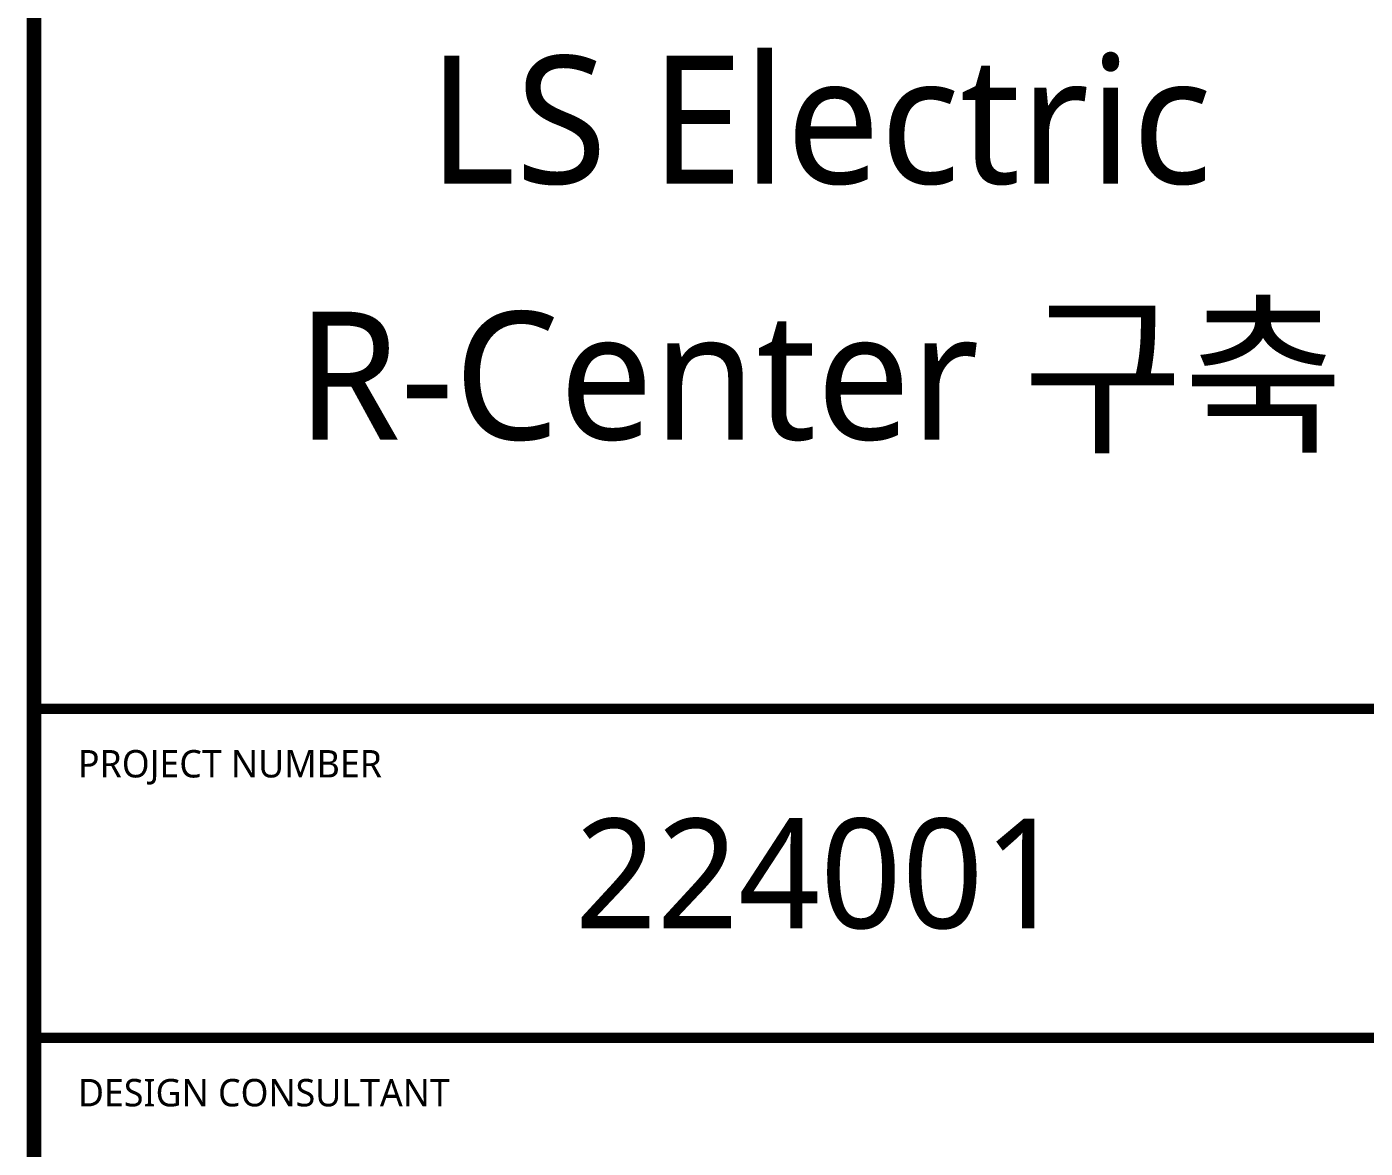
# Model space of a CAD drawing. Header units: millimetres. Extents: x 0 to 1009200, y -237600 to 28708.
# Drawn here: x 146620 to 161264, y -22808 to -10533 of the extents above; entities that cross this region are included whole.
import ezdxf
from ezdxf.enums import TextEntityAlignment as Align

# ---------------------------------------------------------------- set-up
doc = ezdxf.new("R2010")
doc.units = ezdxf.units.MM
doc.header["$LTSCALE"] = 1000
for name, color, linetype in [('arch', 8, 'Continuous'), ('XR-SHEET-SHT', 5, 'Continuous'), ('XR-SHEET-TEXT', 3, 'Continuous')]:
    doc.layers.add(name, color=color, linetype=linetype)
doc.styles.add('XR-SHEET$0$XREF-Form$0$맑은고딕', font='malgun.ttf')
doc.styles.add('맑은고딕', font='malgun.ttf')

# ---------------------------------------------------------------- blocks, each defined once
blk = doc.blocks.new('XR-FORM-EE', base_point=(461, 408))
at = {"layer": 'XR-SHEET-SHT', "color": 5}
for points, const_width in [([(146700, 114600), (146700, 4200)], 160), ([(146700, 100800), (163900, 100800)], 114), ([(146700, 97200), (163900, 97200)], 114)]:
    blk.add_lwpolyline(points, dxfattribs=dict(at, const_width=const_width))
at = {"layer": 'XR-SHEET-SHT', "color": 7, "style": 'XR-SHEET$0$XREF-Form$0$맑은고딕'}
for s, p in [('PROJECT NUMBER', (147180, 100200)), ('DESIGN CONSULTANT', (147180, 96600))]:
    blk.add_text(s, height=300, dxfattribs=at).set_placement(p, align=Align.MIDDLE_LEFT)
at = {"layer": 'XR-SHEET-SHT', "style": '맑은고딕'}
blk.add_text('224001', height=1200, dxfattribs=at).set_placement((155300, 99000), align=Align.MIDDLE_CENTER)
at = {"layer": 'XR-SHEET-TEXT', "color": 3, "style": '맑은고딕'}
for s, p in [('LS Electric', (155300, 107249)), ('R-Center 구축', (155300, 104449))]:
    blk.add_text(s, height=1400, dxfattribs=at).set_placement(p, align=Align.MIDDLE_CENTER)

msp = doc.modelspace()

# ---------------------------------------------------------------- block references
at = {"layer": 'arch'}
msp.add_blockref('XR-FORM-EE', (461, -118392), dxfattribs=at)

doc.saveas('drawing.dxf')
